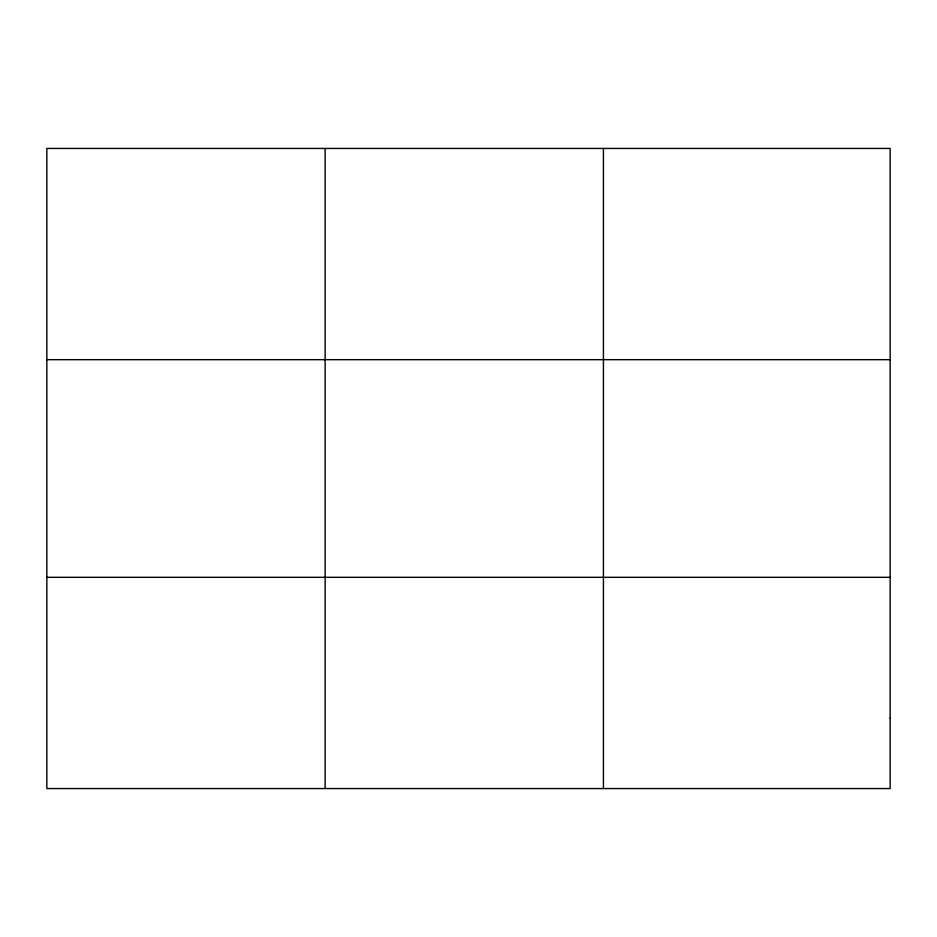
<?xml version="1.0" encoding="UTF-8"?>
<svg xmlns="http://www.w3.org/2000/svg" width="937" height="937" viewBox="0 0 937 937"><rect width="100%" height="100%" fill="white"/><g stroke="black" fill="none" stroke-linecap="round" stroke-linejoin="round"><path stroke-width="1.41" d="M325.139 788.556L325.139 148.444M603.428 788.556L603.428 148.444M46.85 359.679L890.15 359.679M46.85 577.321L890.15 577.321M890.15 718.14L890.15 788.556L46.85 788.556L46.85 148.444L890.15 148.444L890.15 718.14"/></g></svg>
